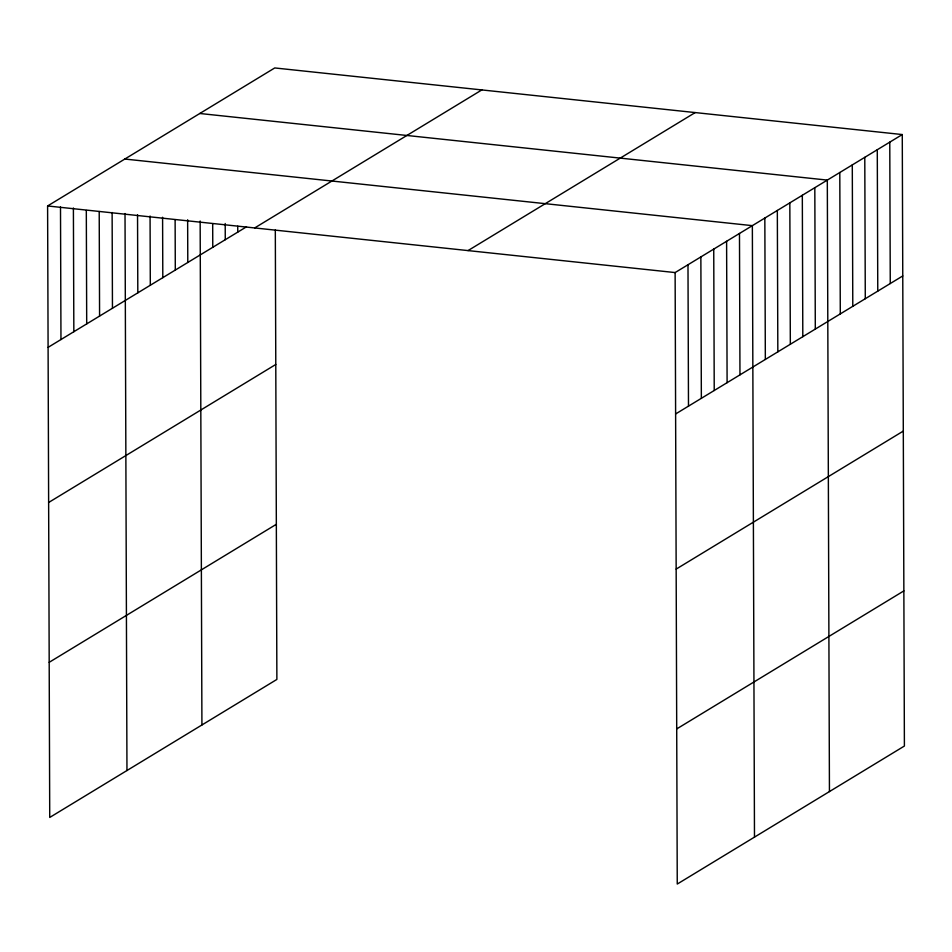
<?xml version="1.0" encoding="UTF-8"?>
<svg xmlns="http://www.w3.org/2000/svg" width="952" height="952" viewBox="0 0 952 952"><rect width="100%" height="100%" fill="white"/><g stroke="black" fill="none" stroke-linecap="round" stroke-linejoin="round"><path stroke-width="1.43" d="M275.318 230.027L276.877 679.431L49.73 817.447L47.6 205.965L274.747 67.949L902.27 134.553L904.4 746.035L677.253 884.051L675.123 272.57L902.27 134.553M48.088 347.361L246.508 226.802M254.684 227.945L481.831 89.928M48.635 502.489L275.782 364.473M468.039 250.59L695.186 112.574M49.195 662.318L276.342 524.302M675.611 413.965L902.758 275.949M676.158 569.094L903.305 431.077M676.705 728.923L903.853 590.906M199.789 113.49L827.312 180.095L829.442 791.588M124.831 159.043L752.354 225.648L754.484 837.129M47.6 205.965L675.123 272.57M889.775 142.145L890.263 283.541M877.28 149.738L877.768 291.133M864.785 157.33L865.285 298.726M852.29 164.922L852.79 306.306M839.795 172.514L840.295 313.898M814.817 187.687L815.305 329.083M802.322 195.279L802.81 336.675M789.827 202.871L790.327 344.267M777.332 210.463L777.832 351.859M764.837 218.056L765.337 359.451M739.478 233.466L739.966 374.862M726.602 241.284L727.102 382.68M713.738 249.103L714.226 390.498M700.862 256.933L701.35 398.317M687.987 264.751L688.486 406.147M237.738 226.219L237.762 232.109M225.207 223.506L225.267 239.702M212.689 223.732L212.772 247.294M200.158 221.007L201.919 724.972M187.639 219.769L187.794 262.478M175.12 219.995L175.299 270.07M162.59 217.27L162.804 277.663M150.071 216.021L150.309 285.243M137.54 214.783L137.814 292.835M125.021 213.534L126.961 770.525M112.122 212.522L112.455 308.246M99.21 211.499L99.579 316.076M86.311 210.487L86.703 323.894M73.399 208L73.839 331.712M60.5 206.977L60.964 339.531"/></g></svg>
